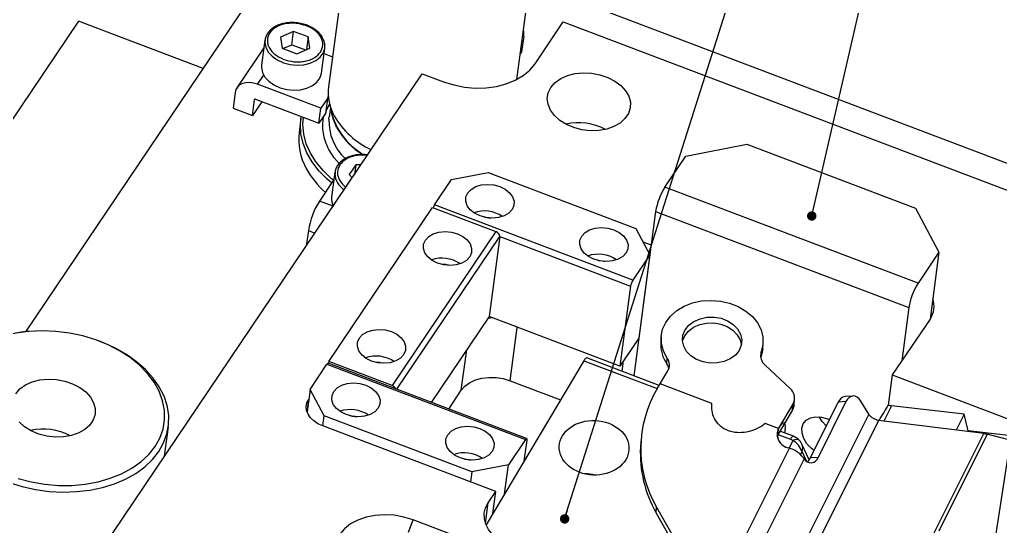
# Model space of a CAD drawing. Header units: millimetres. Extents: x 5 to 1533, y -1183 to 895.
# Drawn here: x 975 to 1080.6, y 230.2 to 284.8 of the extents above; entities that cross this region are included whole.
import ezdxf

# ---------------------------------------------------------------- set-up
doc = ezdxf.new("R2010")
doc.units = ezdxf.units.MM
doc.dimstyles.new('SLDDIMSTYLE2', dxfattribs={"dimtxt": 0.18, "dimasz": 1.016, "dimexe": 0, "dimexo": 0.0625, "dimgap": 0, "dimtad": 0, "dimtih": 1, "dimtoh": 1, "dimdec": 0, "dimrnd": 1e-09, "dimzin": 0, "dimdsep": 46, "dimtxsty": 'Standard', "dimblk1": 'DOT', "dimblk2": 'DOT', "dimsah": 1, "dimcen": 0.09, "dimadec": 0, "dimazin": 0, "dimtfac": 1.016, "dimtdec": 0, "dimtofl": 0, "dimtmove": 0, "dimatfit": 3, "dimldrblk": 'DOT', "dimfxl": 1, "dimfrac": 2, "dimtolj": 1, "dimtzin": 0, "dimarcsym": 0})

# ---------------------------------------------------------------- blocks, each defined once
blk = doc.blocks.new('_Dot')
at = {"color": 0, "linetype": 'ByBlock', "lineweight": -2}
blk.add_line((-0.5, 0), (-1, 0), dxfattribs=at)
at = {"color": 0, "linetype": 'ByBlock', "const_width": 0.5}
blk.add_lwpolyline([(-0.25, 0, 1), (0.25, 0, 1)], format="xyb", close=True, dxfattribs=at)

msp = doc.modelspace()

# ---------------------------------------------------------------- linework, layer by layer
at = {"color": 7, "linetype": 'Continuous', "lineweight": 25}
for p, q in [((1015.692, 333.82), (1008.222, 277.606)), ((1028.503, 278.396), (1035.517, 331.186)), ((975.621, 251.197), (1006.883, 297.618)), ((1029.896, 288.878), (1215.167, 218.512)), ((981.297, 284.673), (904.126, 170.083)), ((994.73, 279.571), (981.297, 284.673)), ((1030.455, 280.079), (1033.501, 284.602)), ((1033.501, 284.602), (1206.171, 219.023)), ((1004.445, 283.569), (1003.048, 282.963)), ((1004.254, 282.13), (1004.445, 283.569)), ((1006.019, 282.971), (1004.445, 283.569)), ((1029.236, 283.065), (1029.012, 281.375)), ((1001.377, 282.613), (1001.019, 279.917)), ((1001.377, 282.613), (1001.364, 282.463)), ((1003.048, 282.963), (1003.226, 281.759)), ((1003.318, 281.725), (1004.254, 282.13)), ((1004.254, 282.13), (1005.736, 281.567)), ((1006.019, 282.971), (1005.838, 281.612)), ((1006.197, 281.767), (1006.019, 282.971)), ((1001.269, 281.801), (998.361, 277.483)), ((1003.226, 281.759), (1004.8, 281.162)), ((1004.8, 281.162), (1006.197, 281.767)), ((1007.462, 279.061), (1007.82, 281.757)), ((1007.742, 281.169), (1008.65, 280.824)), ((1029.012, 281.375), (1028.871, 281.165)), ((969.581, 206.634), (1018.32, 279.007)), ((1018.32, 279.007), (1020.592, 278.144)), ((1007.397, 275.279), (1000.581, 277.868)), ((998.171, 276.97), (997.946, 275.28)), ((1000.036, 274.487), (1000.266, 276.212)), ((1001.049, 275.99), (1000.036, 274.487)), ((1000.366, 276.25), (1007.182, 273.661)), ((1008.109, 276.336), (1007.397, 275.279)), ((1008.109, 276.336), (1007.895, 274.724)), ((1008.195, 276.603), (1008.109, 276.336)), ((1008.317, 275.828), (1008.621, 274.545)), ((997.946, 275.28), (1000.036, 274.487)), ((1007.182, 273.661), (1007.397, 275.279)), ((1007.894, 274.718), (1007.182, 273.661)), ((1008.428, 275.361), (1008.297, 274.376)), ((1005.242, 274.16), (1005.051, 272.722)), ((1008.27, 274.108), (1008.297, 274.376)), ((1046.674, 270.112), (1053.249, 271.402)), ((1053.249, 271.402), (1071.425, 264.499)), ((1044.44, 266.795), (1046.674, 270.112)), ((1008.916, 268.389), (1008.558, 265.693)), ((1008.916, 268.389), (1008.904, 268.239)), ((1011.15, 269.181), (1010.447, 268.137)), ((1011.15, 269.181), (1011.015, 268.159)), ((1011.704, 269.183), (1011.15, 269.181)), ((1021.459, 267.588), (1025.404, 268.361)), ((1025.404, 268.361), (1041.308, 262.321)), ((1008.81, 267.592), (1007.253, 265.28)), ((1010.447, 268.137), (1010.774, 267.801)), ((1019.632, 264.874), (1021.459, 267.588)), ((1071.704, 256.44), (1044.44, 266.795)), ((1008.259, 247.987), (1019.428, 264.572)), ((1019.428, 264.572), (1026.244, 261.983)), ((1040.988, 256.762), (1019.632, 264.874)), ((1043.437, 264.151), (1041.086, 246.455)), ((1043.437, 264.151), (1070.701, 253.796)), ((1071.425, 264.499), (1073.938, 259.758)), ((1006.049, 262.106), (1005.831, 260.461)), ((1026.244, 261.983), (1015.075, 245.398)), ((1041.308, 262.321), (1042.816, 259.476)), ((1026.651, 261.451), (1025.504, 252.822)), ((1042.06, 260.903), (1042.96, 260.561)), ((1042.816, 259.476), (1040.988, 256.762)), ((1042.816, 259.476), (1041.621, 250.487)), ((1073.938, 259.758), (1071.704, 256.44)), ((1073.938, 259.758), (1072.982, 252.566)), ((1040.737, 256.101), (1039.591, 247.472)), ((1070.701, 253.796), (1069.936, 248.043)), ((1025.504, 252.822), (1019.28, 243.579)), ((1039.591, 247.472), (1025.504, 252.822)), ((1072.982, 252.566), (1068.921, 246.535)), ((975.91, 251.224), (975.749, 251.209)), ((1041.621, 250.487), (1039.591, 247.472)), ((1041.621, 250.487), (1039.997, 248.075)), ((1044.029, 250.62), (1043.991, 249.993)), ((983.578, 250.169), (983.426, 250.226)), ((1054.972, 249.338), (1055.009, 249.965)), ((1043.825, 245.414), (1036.029, 248.375)), ((1044.652, 247.735), (1044.689, 248.362)), ((1054.78, 248.402), (1054.817, 249.029)), ((1006.228, 244.971), (1008.056, 247.685)), ((1008.056, 247.685), (1029.412, 239.574)), ((1029.542, 239.682), (1008.186, 247.793)), ((1008.259, 247.987), (1008.231, 247.776)), ((1015.075, 245.398), (1008.259, 247.987)), ((1035.712, 248.067), (1025.186, 230.38)), ((1039.844, 246.926), (1039.997, 248.075)), ((1055.222, 247.596), (1057.926, 245.06)), ((1043.635, 245.096), (1044.75, 246.97)), ((1068.921, 246.535), (1068.489, 243.285)), ((1068.921, 246.535), (1090.732, 238.252)), ((1027.777, 245.917), (1033.205, 243.856)), ((1043.635, 245.096), (1043.928, 245.588)), ((1049.496, 243.473), (1043.928, 245.588)), ((1006.228, 244.971), (1005.909, 242.569)), ((1007.736, 242.126), (1006.228, 244.971)), ((1021.157, 242.866), (1022.517, 244.886)), ((1058.363, 243.34), (1058.401, 243.967)), ((1064.672, 244.268), (1063.845, 244.216)), ((1064.672, 244.268), (1063.845, 244.216)), ((1058.222, 243.395), (1056.675, 240.796)), ((1058.185, 242.768), (1058.222, 243.395)), ((1060.106, 237.605), (1063.104, 243.607)), ((1063.93, 243.66), (1060.932, 237.657)), ((1063.93, 243.66), (1063.104, 243.607)), ((1066.38, 242.314), (1065.52, 243.701)), ((1076.645, 242.313), (1068.827, 243.219)), ((1007.593, 241.048), (1007.736, 242.126)), ((1023.64, 236.086), (1007.736, 242.126)), ((1058.185, 242.768), (1056.638, 240.169)), ((1076.645, 242.313), (1075.787, 240.599)), ((1077.088, 240.512), (1076.645, 242.313)), ((990.558, 237.783), (990.979, 240.951)), ((1026.223, 233.972), (1007.593, 241.048)), ((1056.652, 240.755), (1055.245, 241.29)), ((1078.783, 240.224), (1067.441, 241.641)), ((1056.519, 239.909), (1056.638, 240.169)), ((1056.519, 239.909), (1056.614, 240.128)), ((1056.614, 240.128), (1056.652, 240.755)), ((1058.277, 239.926), (1056.931, 240.436)), ((1057.389, 240.708), (1057.332, 240.284)), ((1073.393, 229.448), (1078.783, 240.224)), ((1077.053, 240.441), (1077.088, 240.512)), ((1088.156, 239.23), (1077.088, 240.512)), ((1085.84, 238.366), (1079.151, 240.156)), ((1029.412, 239.574), (1027.585, 236.86)), ((1029.568, 239.516), (1029.264, 237.233)), ((1041.847, 239.384), (1041.809, 238.757)), ((1041.847, 239.384), (1041.809, 238.757)), ((1050.733, 224.428), (1057.836, 238.65)), ((1057.836, 238.65), (1057.775, 238.67)), ((1059.984, 237.398), (1059.186, 239.094)), ((1060.932, 237.657), (1060.106, 237.605)), ((1027.585, 236.86), (1023.64, 236.086)), ((1027.166, 233.706), (1027.585, 236.86)), ((1059.416, 237.505), (1052.308, 223.274)), ((1023.64, 236.086), (1023.497, 235.007)), ((1025.411, 232.766), (1026.223, 233.972)), ((1025.906, 231.59), (1026.223, 233.972)), ((1043.51, 231.671), (1043.547, 232.298)), ((1046.486, 226.383), (1043.51, 231.671)), ((1043.547, 232.298), (1046.523, 227.01)), ((1016.816, 229.594), (1017.318, 230.916)), ((1026.406, 227.465), (1017.318, 230.916))]:
    msp.add_line(p, q, dxfattribs=at)
at = {"color": 8, "linetype": 'Continuous', "lineweight": 25}
for p, q in [((1000.581, 277.868), (1001.243, 278.851)), ((1000.266, 276.212), (1000.29, 276.249)), ((1008.705, 264.729), (1007.253, 265.28)), ((1006.049, 262.106), (1006.758, 261.837)), ((1015.565, 244.99), (1026.651, 261.451)), ((1026.651, 261.451), (1040.737, 256.101)), ((1027.777, 245.917), (1028.541, 251.669)), ((1022.517, 244.886), (1023.097, 249.247)), ((1035.712, 248.067), (1043.617, 245.065)), ((1005.909, 242.569), (1006.085, 243.892)), ((1068.827, 243.219), (1068.003, 241.571)), ((1066.38, 242.314), (1036.29, 182.07)), ((1067.441, 241.641), (1037.464, 181.624)), ((1056.65, 240.373), (1056.688, 240.816)), ((1056.675, 240.796), (1056.675, 240.796)), ((1056.614, 240.128), (1057.959, 239.618)), ((1056.632, 240.159), (1056.632, 240.159)), ((1056.638, 240.169), (1056.642, 240.232)), ((1079.151, 240.156), (1073.92, 229.698)), ((1058.205, 239.462), (1057.804, 238.66)), ((1059.055, 237.934), (1059.207, 238.238)), ((1059.207, 238.238), (1059.686, 237.221)), ((1025.118, 230.561), (1025.411, 232.766))]:
    msp.add_line(p, q, dxfattribs=at)
at = {"color": 8, "linetype": 'Continuous', "lineweight": 25, "flags": 128}
for points in [[(1001.364, 282.463), (1001.364, 282.374), (1001.463, 281.85), (1001.731, 281.344), (1002.154, 280.883), (1002.709, 280.493), (1003.365, 280.193), (1004.088, 280.002), (1004.838, 279.928), (1005.576, 279.975), (1006.261, 280.142), (1006.856, 280.419), (1007.33, 280.791), (1007.656, 281.239), (1007.741, 281.434)], [(1009.351, 269.335), (1008.842, 269.946), (1008.266, 270.851)], [(1058.276, 239.926), (1058.26, 239.929), (1058.2, 239.911), (1058.128, 239.851), (1058.046, 239.752), (1057.959, 239.618)], [(1058.205, 239.462), (1058.343, 239.536), (1058.476, 239.587), (1058.599, 239.614), (1058.708, 239.616), (1058.8, 239.593), (1058.872, 239.546), (1058.873, 239.544)]]:
    msp.add_lwpolyline(points, dxfattribs=at)
at = {"color": 7, "linetype": 'Continuous', "lineweight": 25, "flags": 128}
for points in [[(1007.741, 281.434), (1007.817, 281.737), (1007.82, 281.757)], [(1001.019, 279.917), (1001.006, 279.677), (1001.105, 279.153), (1001.373, 278.647), (1001.796, 278.186), (1002.35, 277.796), (1003.007, 277.497), (1003.73, 277.305), (1004.48, 277.231), (1005.218, 277.279), (1005.903, 277.445), (1006.498, 277.722), (1006.971, 278.095), (1007.298, 278.542), (1007.459, 279.04), (1007.462, 279.061)], [(1020.592, 278.144), (1021.696, 277.795), (1022.848, 277.566), (1024.019, 277.462), (1025.181, 277.487), (1026.304, 277.639), (1027.362, 277.915), (1028.329, 278.307), (1029.18, 278.808), (1029.894, 279.403), (1030.455, 280.079)], [(1032.166, 277.536), (1032.617, 278.05), (1033.218, 278.48), (1033.943, 278.808), (1034.762, 279.02), (1035.643, 279.107), (1036.549, 279.067), (1037.442, 278.9), (1038.288, 278.614), (1039.05, 278.22), (1039.697, 277.735), (1040.204, 277.178), (1040.549, 276.572), (1040.718, 275.941), (1040.704, 275.313), (1040.509, 274.712), (1040.139, 274.163), (1039.61, 273.688), (1038.944, 273.307), (1038.168, 273.036), (1037.313, 272.886), (1036.415, 272.862), (1035.511, 272.966), (1034.637, 273.193), (1033.829, 273.535), (1033.121, 273.977), (1032.541, 274.501), (1032.113, 275.085), (1031.854, 275.707), (1031.776, 276.339), (1031.881, 276.958), (1032.166, 277.536)], [(1000.581, 277.868), (1000.151, 277.996), (999.729, 278.054), (999.331, 278.037), (998.972, 277.948), (998.666, 277.79), (998.424, 277.568), (998.257, 277.291), (998.171, 276.97)], [(1000.366, 276.25), (1000.348, 276.255), (1000.33, 276.258), (1000.314, 276.257), (1000.299, 276.253), (1000.286, 276.247), (1000.276, 276.237), (1000.269, 276.226), (1000.266, 276.212)], [(1009.118, 273.176), (1008.741, 274.06), (1008.554, 274.831)], [(1008.564, 267.225), (1008.046, 267.669), (1007.175, 268.556), (1006.451, 269.498), (1005.884, 270.483), (1005.482, 271.496), (1005.251, 272.523), (1005.193, 273.551), (1005.276, 274.385)], [(1008.76, 267.518), (1008.551, 267.691), (1007.64, 268.558), (1006.875, 269.485), (1006.267, 270.459), (1005.825, 271.465), (1005.556, 272.49), (1005.463, 273.517), (1005.512, 274.295)], [(1023.211, 266.165), (1023.569, 266.544), (1024.064, 266.835), (1024.664, 267.019), (1025.328, 267.083), (1026.009, 267.022), (1026.663, 266.842), (1027.244, 266.553), (1027.713, 266.177), (1028.038, 265.738), (1028.196, 265.266), (1028.177, 264.793), (1027.983, 264.353), (1027.625, 263.974), (1027.13, 263.682), (1026.53, 263.499), (1025.866, 263.435), (1025.185, 263.495), (1024.531, 263.676), (1023.95, 263.964), (1023.481, 264.341), (1023.156, 264.78), (1022.998, 265.252), (1023.017, 265.724), (1023.211, 266.165)], [(1025.02, 263.529), (1025.496, 263.487), (1025.703, 263.438)], [(1019.967, 258.593), (1019.386, 258.881), (1018.917, 259.258), (1018.592, 259.697), (1018.434, 260.169), (1018.453, 260.641), (1018.647, 261.082), (1019.004, 261.461), (1019.5, 261.752), (1020.1, 261.936), (1020.763, 262), (1021.445, 261.94), (1022.099, 261.759), (1022.68, 261.471), (1023.149, 261.094), (1023.474, 260.655), (1023.632, 260.183), (1023.613, 259.71), (1023.418, 259.27), (1023.061, 258.891), (1022.566, 258.6), (1021.966, 258.416), (1021.302, 258.352), (1020.62, 258.412), (1019.967, 258.593)], [(1035.48, 261.505), (1035.837, 261.884), (1036.333, 262.175), (1036.933, 262.359), (1037.596, 262.423), (1038.278, 262.363), (1038.932, 262.182), (1039.513, 261.894), (1039.982, 261.517), (1040.306, 261.078), (1040.465, 260.606), (1040.446, 260.134), (1040.251, 259.693), (1039.894, 259.314), (1039.399, 259.023), (1038.799, 258.839), (1038.135, 258.775), (1037.453, 258.835), (1036.8, 259.016), (1036.218, 259.304), (1035.75, 259.681), (1035.425, 260.12), (1035.267, 260.592), (1035.285, 261.065), (1035.48, 261.505)], [(1037.288, 258.869), (1037.765, 258.827), (1037.971, 258.778)], [(1044.689, 248.362), (1044.287, 249.103), (1044.066, 249.885), (1044.033, 250.681), (1044.189, 251.464), (1044.53, 252.207), (1045.043, 252.883), (1045.71, 253.469), (1046.509, 253.947), (1047.412, 254.297), (1048.388, 254.51), (1049.402, 254.577), (1050.421, 254.496), (1051.409, 254.269), (1052.331, 253.906), (1053.156, 253.417), (1053.856, 252.821), (1054.406, 252.137), (1054.787, 251.39), (1054.986, 250.605), (1054.996, 249.809), (1054.817, 249.029)], [(1025.826, 252.7), (1025.591, 252.659), (1025.36, 252.608)], [(1052.427, 249.188), (1052.024, 248.685), (1051.476, 248.276), (1050.814, 247.984), (1050.076, 247.826), (1049.307, 247.811), (1048.549, 247.941), (1047.848, 248.207), (1047.244, 248.595), (1046.772, 249.081), (1046.46, 249.637), (1046.326, 250.232), (1046.377, 250.83), (1046.611, 251.397), (1047.013, 251.9), (1047.562, 252.309), (1048.224, 252.601), (1048.961, 252.759), (1049.731, 252.774), (1050.488, 252.644), (1051.189, 252.378), (1051.793, 251.99), (1052.265, 251.504), (1052.577, 250.948), (1052.712, 250.353), (1052.661, 249.755), (1052.427, 249.188)], [(1012.859, 248.038), (1012.278, 248.327), (1011.809, 248.703), (1011.484, 249.143), (1011.326, 249.615), (1011.345, 250.087), (1011.539, 250.528), (1011.897, 250.906), (1012.392, 251.198), (1012.992, 251.382), (1013.655, 251.446), (1014.337, 251.385), (1014.991, 251.205), (1015.572, 250.916), (1016.041, 250.54), (1016.366, 250.1), (1016.524, 249.628), (1016.505, 249.156), (1016.311, 248.715), (1015.953, 248.337), (1015.458, 248.045), (1014.858, 247.861), (1014.194, 247.797), (1013.513, 247.858), (1012.859, 248.038)], [(1046.331, 250.168), (1046.339, 250.203), (1046.573, 250.77), (1046.976, 251.273), (1047.524, 251.682), (1048.186, 251.974), (1048.924, 252.132), (1049.694, 252.147), (1050.451, 252.017), (1051.152, 251.751), (1051.756, 251.363), (1052.228, 250.877), (1052.54, 250.321), (1052.669, 249.79)], [(975.749, 251.209), (975.373, 251.17), (973.974, 250.944)], [(989.541, 238.815), (990.058, 239.736), (990.401, 240.705), (990.566, 241.709), (990.55, 242.732), (990.353, 243.758), (989.979, 244.772), (989.432, 245.758), (988.723, 246.702), (987.86, 247.589), (986.857, 248.406), (985.73, 249.141), (984.495, 249.781), (983.172, 250.318), (981.779, 250.744), (980.339, 251.051), (978.873, 251.236), (977.404, 251.296), (975.953, 251.228), (974.543, 251.036)], [(989.948, 238.283), (990.469, 239.205), (990.823, 240.174), (991.005, 241.178), (991.013, 242.201), (990.846, 243.23), (990.508, 244.251), (990.002, 245.248), (989.336, 246.207), (988.519, 247.116), (987.562, 247.962), (986.48, 248.732), (985.287, 249.417), (983.999, 250.005), (983.578, 250.169)], [(1054.972, 249.338), (1054.959, 249.182), (1054.78, 248.402)], [(1036.029, 248.375), (1036.012, 248.379), (1035.953, 248.361), (1035.881, 248.3), (1035.799, 248.201), (1035.712, 248.067)], [(1008.186, 247.793), (1008.185, 247.793), (1008.161, 247.792), (1008.13, 247.773), (1008.095, 247.737), (1008.056, 247.685)], [(974.546, 244.51), (974.998, 245.025), (975.598, 245.455), (976.323, 245.782), (977.143, 245.994), (978.024, 246.082), (978.929, 246.041), (979.823, 245.875), (980.668, 245.589), (981.43, 245.195), (982.078, 244.71), (982.584, 244.152), (982.929, 243.546), (983.098, 242.916), (983.085, 242.287), (982.889, 241.686), (982.519, 241.137), (981.991, 240.662), (981.324, 240.282), (980.548, 240.011), (979.694, 239.86), (978.796, 239.836), (977.891, 239.94), (977.018, 240.168), (976.21, 240.509), (975.502, 240.951), (974.921, 241.475)], [(1022.517, 244.886), (1022.904, 245.33), (1023.416, 245.704), (1024.032, 245.993), (1024.731, 246.187), (1025.484, 246.278), (1026.262, 246.262), (1027.036, 246.14), (1027.777, 245.917)], [(1013.564, 242.942), (1013.207, 242.563), (1012.711, 242.272), (1012.111, 242.088), (1011.448, 242.024), (1010.766, 242.085), (1010.112, 242.265), (1009.531, 242.554), (1009.062, 242.93), (1008.738, 243.37), (1008.579, 243.841), (1008.598, 244.314), (1008.793, 244.754), (1009.15, 245.133), (1009.645, 245.425), (1010.245, 245.609), (1010.909, 245.672), (1011.591, 245.612), (1012.244, 245.432), (1012.826, 245.143), (1013.294, 244.766), (1013.619, 244.327), (1013.777, 243.855), (1013.759, 243.383), (1013.564, 242.942)], [(1065.52, 243.701), (1065.337, 243.947), (1065.133, 244.127), (1064.916, 244.236), (1064.695, 244.269), (1064.478, 244.225), (1064.272, 244.105), (1064.088, 243.914), (1063.93, 243.66)], [(1065.52, 243.701), (1065.337, 243.947), (1065.133, 244.127), (1064.916, 244.236), (1064.695, 244.269), (1064.478, 244.225), (1064.272, 244.105), (1064.088, 243.914), (1063.93, 243.66)], [(1007.593, 241.048), (1007.084, 241.284), (1006.642, 241.582), (1006.283, 241.928), (1006.022, 242.31), (1005.867, 242.713), (1005.826, 243.121), (1005.9, 243.519), (1006.085, 243.892)], [(1010.601, 242.118), (1010.807, 242.112), (1011.284, 242.027)], [(1060.492, 238.378), (1060.21, 238.607), (1059.734, 239.118), (1059.391, 239.678), (1059.205, 240.25), (1059.188, 240.794), (1059.341, 241.274), (1059.654, 241.656), (1060.106, 241.915), (1060.665, 242.032), (1061.294, 242.001), (1061.95, 241.823), (1062.167, 241.732)], [(1061.819, 241.034), (1061.359, 241.53), (1061.045, 242.031)], [(1025.833, 238.283), (1025.475, 237.904), (1024.98, 237.613), (1024.38, 237.429), (1023.716, 237.365), (1023.035, 237.425), (1022.381, 237.606), (1021.8, 237.894), (1021.331, 238.271), (1021.006, 238.71), (1020.848, 239.182), (1020.867, 239.654), (1021.061, 240.095), (1021.419, 240.474), (1021.914, 240.765), (1022.514, 240.949), (1023.178, 241.013), (1023.859, 240.952), (1024.513, 240.772), (1025.094, 240.483), (1025.563, 240.107), (1025.888, 239.668), (1026.046, 239.196), (1026.027, 238.723), (1025.833, 238.283)], [(1057.389, 240.708), (1057.411, 240.979), (1057.396, 241.187), (1057.347, 241.321), (1057.264, 241.377), (1057.151, 241.352), (1057.013, 241.246), (1056.856, 241.065), (1056.688, 240.816)], [(1056.931, 240.436), (1056.92, 240.439), (1056.864, 240.427), (1056.795, 240.374), (1056.716, 240.283), (1056.632, 240.159)], [(974.789, 235.368), (976.208, 235.001), (977.663, 234.754), (979.134, 234.632), (980.597, 234.636), (982.03, 234.766), (983.411, 235.02), (984.721, 235.395), (985.938, 235.884), (987.044, 236.48), (988.023, 237.175), (988.86, 237.957), (989.541, 238.815)], [(1029.412, 239.574), (1029.451, 239.626), (1029.487, 239.662), (1029.517, 239.681), (1029.542, 239.682), (1029.56, 239.665), (1029.571, 239.631), (1029.573, 239.58), (1029.568, 239.516)], [(973.85, 234.934), (975.244, 234.504), (976.685, 234.188), (978.153, 233.99), (979.626, 233.912), (981.086, 233.957), (982.51, 234.123), (983.879, 234.408), (985.174, 234.807), (986.376, 235.317), (987.469, 235.928), (988.438, 236.633), (989.268, 237.422), (989.948, 238.283), (989.948, 238.283)], [(1022.869, 237.459), (1023.076, 237.452), (1023.553, 237.368)], [(1027.056, 228.43), (1026.409, 228.859), (1025.866, 229.352), (1025.442, 229.894), (1025.15, 230.469), (1024.999, 231.062), (1024.993, 231.653), (1025.131, 232.227), (1025.411, 232.766)], [(1017.318, 230.916), (1016.334, 231.221), (1015.306, 231.406), (1014.265, 231.467), (1013.243, 231.401), (1012.27, 231.21), (1011.377, 230.901), (1010.59, 230.481), (1009.934, 229.966), (1009.428, 229.369)]]:
    msp.add_lwpolyline(points, dxfattribs=at)
at = {"color": 7, "linetype": 'Continuous', "lineweight": 25}
for centre, radius, start, end in [((1027.843, 283.362), 1.424, 347.94279, 15.77495), ((1013.358, 276.981), 5.174, 173.05585, 209.09028), ((1012.711, 273.303), 5.021, 150.68824, 163.62723), ((1016.647, 278.982), 9.023, 210.04548, 244.80251), ((1035.125, 267.479), 6.241, 62.26551, 102.5966), ((1011.509, 271.947), 6.505, 173.16142, 208.98472), ((1014.255, 273.399), 9.61, 208.62185, 228.50826), ((1050.491, 262.987), 7.149, 147.81196, 170.62967), ((1014.514, 260.71), 8.579, 147.81196, 170.62967), ((1010.231, 265.492), 1.685, 173.14613, 207.36439), ((1021.065, 263.966), 1.697, 147.66622, 159.69591), ((1024.989, 260.68), 3.534, 56.15502, 108.70709), ((1026.079, 261.435), 0.573, 1.59603, 73.17271), ((1020.424, 255.597), 3.534, 56.15502, 108.70709), ((1037.257, 256.02), 3.534, 56.15502, 108.70709), ((1020.487, 256.071), 2.375, 74.08722, 90.77489), ((1042.501, 255.81), 1.787, 147.81196, 170.62967), ((1077.755, 252.632), 7.149, 147.81196, 170.62967), ((1070.958, 253.957), 2.457, 325.51179, 19.35032), ((1047.586, 249.819), 3.599, 177.22667, 215.38256), ((1013.316, 245.042), 3.534, 56.15502, 108.70709), ((1043.665, 247.619), 1.265, 329.10054, 35.94346), ((1056.086, 248.614), 1.336, 161.89201, 229.68253), ((1013.38, 245.517), 2.375, 74.08722, 90.77489), ((1043.523, 246.949), 1.375, 11.78487, 34.86388), ((1014.853, 244.779), 0.657, 22.42166, 70.26597), ((1054.379, 238.623), 12.543, 148.93044, 210.28203), ((1057.083, 244.051), 1.315, 330.07225, 50.10741), ((1064.001, 243.27), 0.959, 99.3771, 159.38964), ((1057.108, 243.419), 1.258, 328.85184, 356.37162), ((1010.57, 239.269), 3.534, 56.15502, 108.70709), ((1058.031, 240.149), 1.502, 154.4795, 260.21734), ((977.506, 234.453), 6.241, 62.26551, 102.5966), ((1058.038, 240.156), 1.51, 156.62087, 259.9993), ((1054.614, 238.083), 12.823, 176.98694, 210.00445), ((1056.919, 235.708), 3.081, 39.33926, 72.67847), ((1022.838, 234.61), 3.534, 56.15502, 108.70709), ((1060.143, 237.891), 0.823, 207.93616, 343.51946), ((1058.965, 238.127), 1.255, 309.85453, 335.40306), ((1035.722, 230.456), 5.419, 77.38453, 89.26116)]:
    msp.add_arc(centre, radius, start, end, dxfattribs=at)
at = {"color": 8, "linetype": 'Continuous', "lineweight": 25}
for centre, radius, start, end in [((1013.843, 273.902), 5.577, 177.87975, 226.50916), ((1015.717, 276.697), 7.415, 196.86687, 240.68071), ((1016.173, 277.167), 8.105, 209.49754, 238.55992), ((1011.077, 268.323), 2.175, 182.23303, 237.09228)]:
    msp.add_arc(centre, radius, start, end, dxfattribs=at)
at = {"color": 7, "linetype": 'Continuous', "lineweight": 25}
for centre, major_axis, ratio, start_param, end_param in [((1066.842, 241.637), (13.476, 22.694), 0.021842, 4.7251506, 4.7980326), ((1068.432, 244.82), (1.651, -1.149), 0.6870879, 5.1895632, 5.375764), ((1057.787, 239.251), (0.542, -0.157), 0.7145411, 0.9174869, 1.458637), ((1057.968, 238.159), (-0.907, 1.302), 0.732513, 4.294424, 5.3416215)]:
    msp.add_ellipse(centre, major_axis=major_axis, ratio=ratio, start_param=start_param, end_param=end_param, dxfattribs=at)
msp.add_ellipse((1036.816, 238.689), major_axis=(3.752, -0.171), ratio=0.7836454, dxfattribs=at)
at = {"color": 8, "linetype": 'Continuous', "lineweight": 25}
msp.add_ellipse((1057.968, 238.159), major_axis=(1.035, 1.18), ratio=0.6760091, start_param=5.3046824, end_param=5.9964583, dxfattribs=at)
at = {"color": 7, "linetype": 'Continuous', "lineweight": 25}
for points, knots in [([(1004.903, 284.48), (1004.662, 284.502), (1004.323, 284.532), (1003.831, 284.5), (1003.426, 284.44), (1002.973, 284.315), (1002.541, 284.132), (1002.147, 283.884), (1001.808, 283.574), (1001.549, 283.2), (1001.39, 282.816), (1001.383, 282.555), (1001.38, 282.448)], [0, 0, 0, 0, 0.1378199, 0.1937516, 0.2856621, 0.3798047, 0.4797364, 0.5832309, 0.6900774, 0.8009255, 0.9178116, 1, 1, 1, 1]), ([(1005.841, 284.174), (1005.482, 284.281), (1004.929, 284.444), (1004.142, 284.459), (1003.549, 284.391), (1002.999, 284.236), (1002.386, 283.94), (1001.83, 283.426), (1001.608, 282.784), (1001.654, 282.238), (1001.813, 281.814), (1002.092, 281.415), (1002.575, 280.948), (1003.077, 280.71), (1003.404, 280.556)], [0, 0, 0, 0, 0.1197284, 0.1841803, 0.25, 0.3158197, 0.3802716, 0.5, 0.6197284, 0.6841803, 0.75, 0.8158197, 0.8802716, 1, 1, 1, 1]), ([(1005.811, 284.259), (1005.717, 284.292), (1005.425, 284.394), (1005.114, 284.446), (1004.903, 284.48)], [0, 0, 0, 0, 0.3256843, 1, 1, 1, 1]), ([(1006, 284.188), (1005.974, 284.2), (1005.914, 284.228), (1005.848, 284.248), (1005.811, 284.259)], [0, 0, 0, 0, 0.43527789, 1, 1, 1, 1]), ([(1007.349, 281.33), (1007.466, 281.571), (1007.645, 281.942), (1007.589, 282.493), (1007.433, 282.916), (1007.153, 283.316), (1006.67, 283.782), (1006.168, 284.02), (1005.841, 284.174)], [0, 0, 0, 0, 0.2394568, 0.3683607, 0.5, 0.6316393, 0.7605432, 1, 1, 1, 1]), ([(1007.581, 282.872), (1007.554, 282.928), (1007.458, 283.133), (1007.18, 283.443), (1006.775, 283.785), (1006.373, 284.031), (1006.1, 284.146), (1006, 284.188)], [0, 0, 0, 0, 0.0992463, 0.3631513, 0.6128286, 0.8581966, 1, 1, 1, 1]), ([(1007.72, 281.411), (1007.746, 281.474), (1007.838, 281.693), (1007.847, 282.095), (1007.773, 282.528), (1007.634, 282.776), (1007.581, 282.872)], [0, 0, 0, 0, 0.1362778, 0.4702012, 0.7957463, 1, 1, 1, 1]), ([(1003.404, 280.556), (1003.763, 280.45), (1004.316, 280.287), (1005.103, 280.271), (1005.697, 280.339), (1006.244, 280.495), (1006.867, 280.787), (1007.159, 281.116), (1007.349, 281.33)], [0, 0, 0, 0, 0.2394568, 0.3683607, 0.5, 0.6316393, 0.7605432, 1, 1, 1, 1]), ([(1012.443, 270.256), (1012.202, 270.278), (1011.862, 270.308), (1011.371, 270.276), (1010.965, 270.216), (1010.512, 270.091), (1010.081, 269.908), (1009.686, 269.66), (1009.348, 269.35), (1009.089, 268.976), (1008.929, 268.592), (1008.922, 268.331), (1008.92, 268.224)], [0, 0, 0, 0, 0.1378199, 0.1937516, 0.2856621, 0.3798047, 0.4797364, 0.5832309, 0.6900774, 0.8009255, 0.9178116, 1, 1, 1, 1]), ([(1055.245, 241.29), (1054.99, 241.113), (1054.472, 240.754), (1053.502, 240.395), (1052.581, 240.28), (1051.82, 240.359), (1051.259, 240.515), (1050.754, 240.764), (1050.197, 241.186), (1049.728, 241.829), (1049.464, 242.656), (1049.486, 243.204), (1049.496, 243.473)], [0, 0, 0, 0, 0.1182033, 0.2398797, 0.3669137, 0.4330046, 0.5000708, 0.567145, 0.6331952, 0.7601644, 0.8817995, 1, 1, 1, 1]), ([(1067.441, 241.641), (1067.339, 241.663), (1067.135, 241.708), (1066.829, 241.865), (1066.557, 242.072), (1066.439, 242.232), (1066.38, 242.314)], [0, 0, 0, 0, 0.2482102, 0.4964253, 0.7444966, 1, 1, 1, 1]), ([(1067.441, 241.641), (1067.339, 241.663), (1067.135, 241.708), (1066.829, 241.865), (1066.557, 242.072), (1066.439, 242.232), (1066.38, 242.314)], [0, 0, 0, 0, 0.2482102, 0.4964253, 0.7444966, 1, 1, 1, 1]), ([(1056.688, 240.816), (1056.685, 240.811), (1056.679, 240.801), (1056.667, 240.781), (1056.658, 240.766), (1056.652, 240.755)], [0, 0, 0, 0, 0.2500464, 0.5000928, 1, 1, 1, 1]), ([(1056.614, 240.128), (1056.617, 240.134), (1056.622, 240.141), (1056.627, 240.151), (1056.63, 240.156), (1056.632, 240.159)], [0, 0, 0, 0, 0.4997781, 0.7498621, 1, 1, 1, 1]), ([(1058.873, 239.544), (1058.828, 239.586), (1058.656, 239.748), (1058.438, 239.85), (1058.277, 239.926)], [0, 0, 0, 0, 0.260069, 1, 1, 1, 1]), ([(1078.783, 240.224), (1078.813, 240.221), (1078.873, 240.213), (1078.996, 240.192), (1079.089, 240.17), (1079.151, 240.156)], [0, 0, 0, 0, 0.2509061, 0.5018122, 1, 1, 1, 1]), ([(1078.783, 240.224), (1078.813, 240.221), (1078.873, 240.213), (1078.996, 240.192), (1079.089, 240.17), (1079.151, 240.156)], [0, 0, 0, 0, 0.2509061, 0.5018122, 1, 1, 1, 1]), ([(1059.186, 239.08), (1059.124, 239.201), (1059.039, 239.37), (1058.909, 239.506), (1058.873, 239.544)], [0, 0, 0, 0, 0.7223391, 1, 1, 1, 1]), ([(1059.302, 237.662), (1059.312, 237.648), (1059.332, 237.622), (1059.371, 237.569), (1059.398, 237.531), (1059.416, 237.505)], [0, 0, 0, 0, 0.2503258, 0.50065159, 1, 1, 1, 1]), ([(1059.302, 237.662), (1059.312, 237.648), (1059.332, 237.622), (1059.371, 237.569), (1059.398, 237.531), (1059.416, 237.505)], [0, 0, 0, 0, 0.2503258, 0.5006516, 1, 1, 1, 1])]:
    msp.add_open_spline(points, degree=3, knots=knots, dxfattribs=at)
at = {"color": 8, "linetype": 'Continuous', "lineweight": 25}
for points, knots in [([(1008.266, 270.851), (1008.13, 271.138), (1007.858, 271.71), (1007.644, 272.593), (1007.592, 273.276), (1007.614, 273.755), (1007.644, 274.034), (1007.682, 274.274), (1007.716, 274.419), (1007.729, 274.473)], [0, 0, 0, 0, 0.2406545, 0.481309, 0.7219635, 0.79942081, 0.87687816, 0.95432644, 1, 1, 1, 1]), ([(1012.379, 270.184), (1012.35, 270.191), (1012.126, 270.247), (1011.68, 270.227), (1011.088, 270.17), (1010.541, 270.011), (1009.917, 269.72), (1009.625, 269.391), (1009.436, 269.177)], [0, 0, 0, 0, 0.0246497, 0.189961, 0.3587804, 0.5275999, 0.6929112, 1, 1, 1, 1]), ([(1009.436, 269.177), (1009.319, 268.935), (1009.139, 268.564), (1009.196, 268.014), (1009.35, 267.588), (1009.64, 267.196), (1009.883, 266.915), (1010.075, 266.812), (1010.101, 266.798)], [0, 0, 0, 0, 0.3069135, 0.4721304, 0.6408535, 0.8095765, 0.9747935, 1, 1, 1, 1])]:
    msp.add_open_spline(points, degree=3, knots=knots, dxfattribs=at)

# ---------------------------------------------------------------- leaders
at = {"color": 7, "linetype": 'Continuous', "lineweight": 0}
for points in [[(1033.645, 231.02), (1054.825, 297.87)], [(1060.245, 263.673), (1067.104, 293.365)], [(1079.557, 225.974), (1088.654, 285.064)]]:
    msp.add_leader(points, dimstyle='SLDDIMSTYLE2', dxfattribs=at)

doc.saveas('drawing.dxf')
